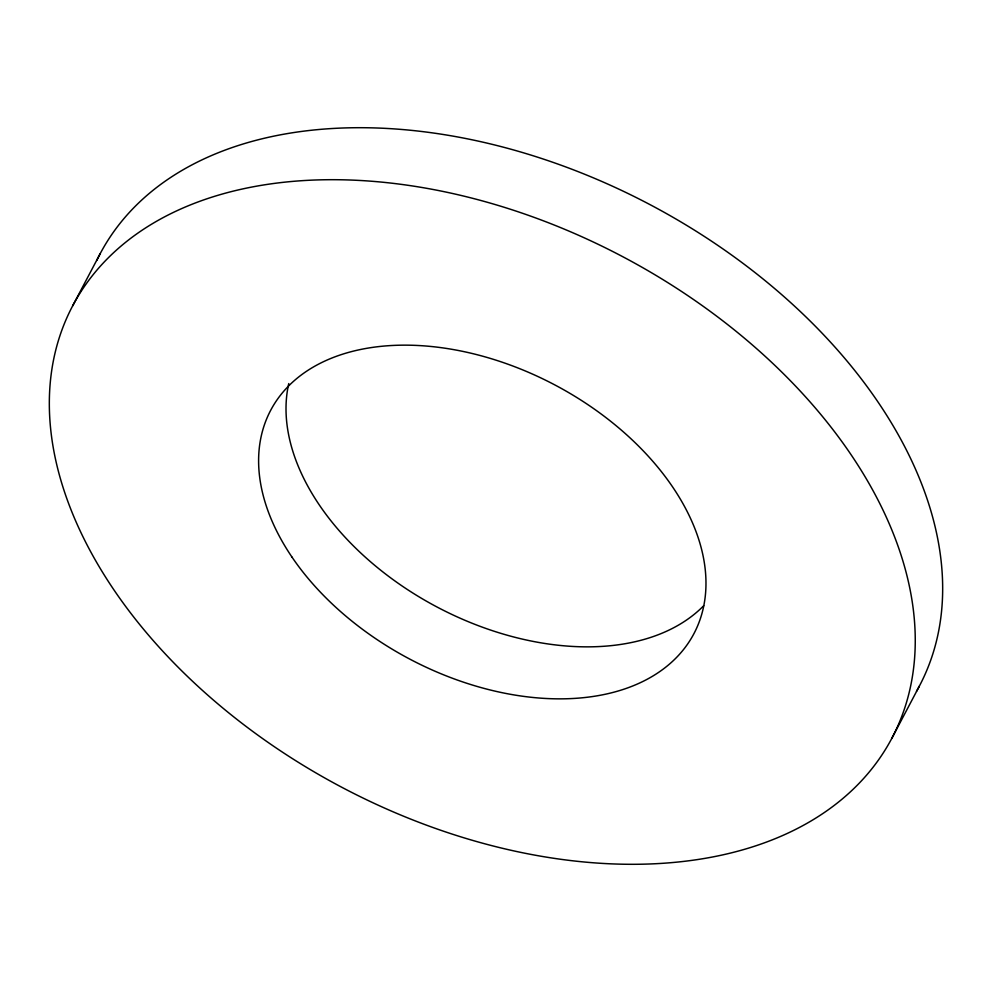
<?xml version="1.0" encoding="UTF-8"?>
<svg xmlns="http://www.w3.org/2000/svg" width="992" height="992" viewBox="0 0 992 992"><rect width="100%" height="100%" fill="white"/><g stroke="black" fill="none" stroke-linecap="round" stroke-linejoin="round"><path stroke-width="1.49" d="M72.652 305.871L100.068 253.878M891.932 738.122A463.152 300.179 27.8 0 0 398.871 184.053A463.152 300.179 27.8 0 0 156.079 643.82A463.152 300.179 27.8 0 0 891.932 738.122L919.348 686.129M703.712 605.715A239.295 155.099 27.8 0 1 435.302 606.087A239.295 155.099 27.8 0 1 288.759 383.569M96.757 260.45A463.152 300.179 27.8 0 1 648.88 204.03A463.152 300.179 27.8 0 1 916.521 691.288M292.032 557.169A239.295 155.099 27.8 0 0 679.309 654.509A239.295 155.099 27.8 0 0 475.528 354.318A239.295 155.099 27.8 0 0 292.032 557.169"/></g></svg>
